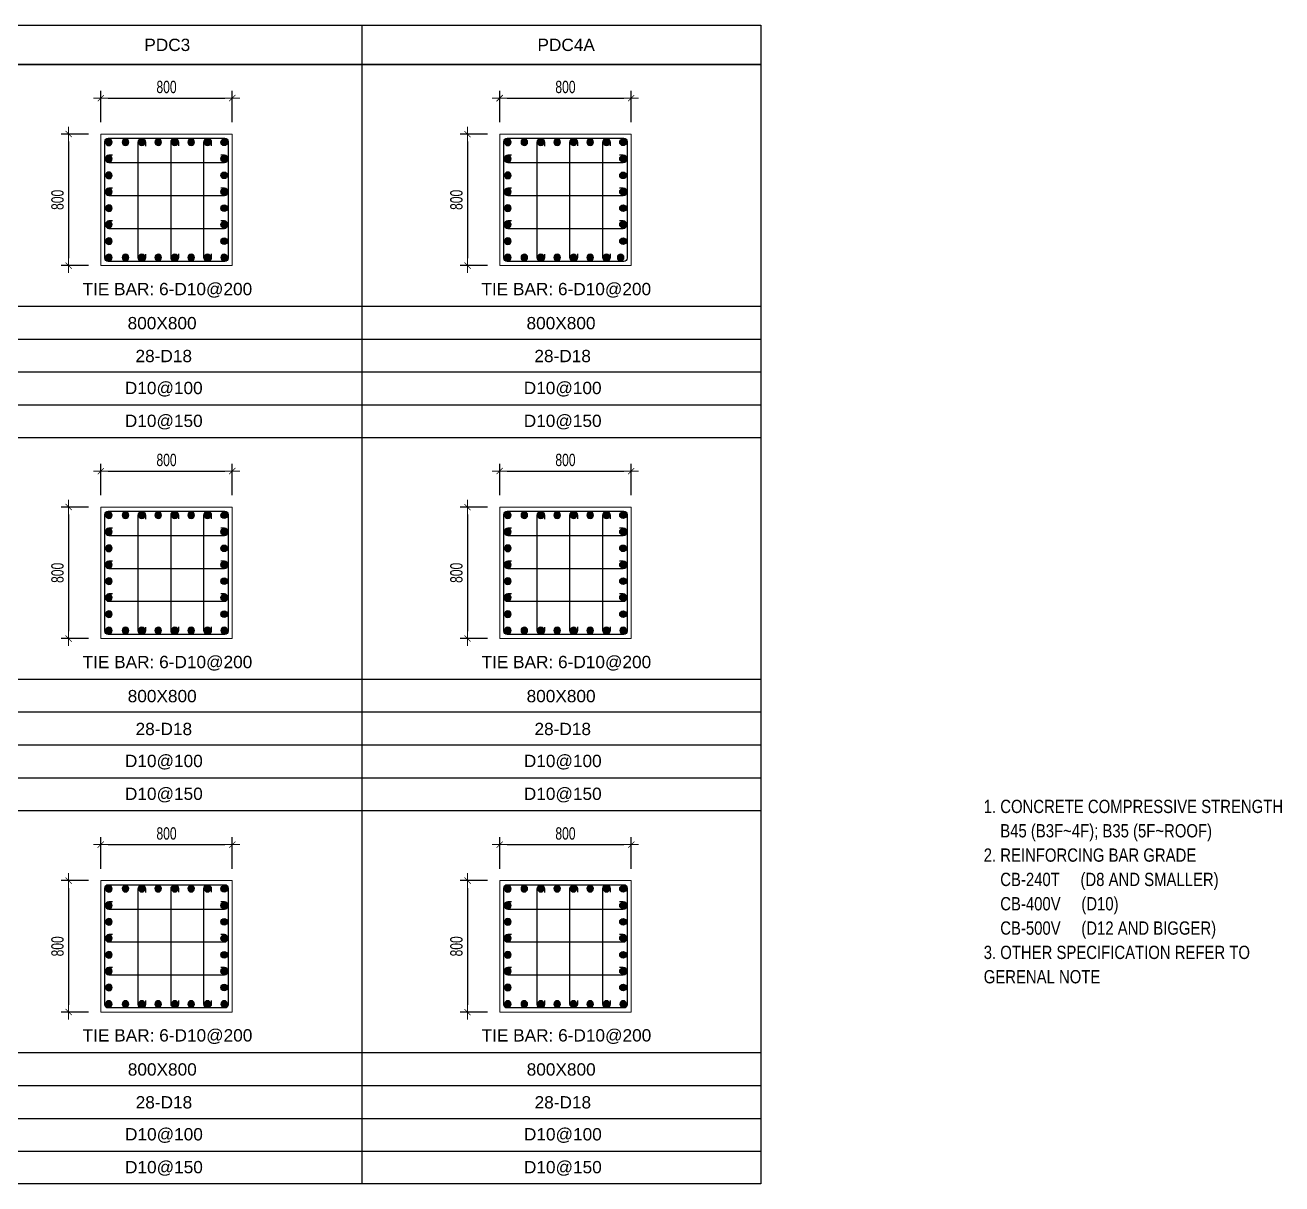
# Model space of a CAD drawing. Header units: millimetres. Extents: x 49323 to 598907, y -6102 to 181761.
# Drawn here: x 576018 to 583662, y 157877 to 164928 of the extents above; entities that cross this region are included whole.
import ezdxf
from ezdxf.enums import TextEntityAlignment as Align

# ---------------------------------------------------------------- set-up
doc = ezdxf.new("R2010")
doc.units = ezdxf.units.MM
doc.linetypes.add('CENTER2', pattern=[1.125, 0.75, -0.125, 0.125, -0.125])
doc.layers.get('Defpoints').update_dxf_attribs({"color": 151, "lineweight": 9})
for name, color, linetype in [('2', 2, 'Continuous'), ('CEN', 1, 'CENTER2'), ('STL', 3, 'Continuous'), ('TIT1', 3, 'Continuous')]:
    doc.layers.add(name, color=color, linetype=linetype)
doc.layers.add('NDC_S_CONTINUOUS', color=3, linetype='Continuous', lineweight=20)
doc.layers.add('NDC_S_DIM', color=1, linetype='Continuous', lineweight=15)
doc.styles.add('ARIAL', font='arial.ttf', dxfattribs={"width": 0.8})
doc.styles.add('NDC_ARIAL', font='arial.ttf', dxfattribs={"width": 0.85})
doc.styles.add('NDC_DIM', font='', dxfattribs={"width": 0.75})
doc.styles.get('NDC_DIM').set_extended_font_data('Dotum')
doc.dimstyles.new('NDC_dim_30', dxfattribs={"dimscale": 30, "dimtxt": 2.5, "dimasz": 1.5, "dimexe": 1.5, "dimexo": 2.5, "dimgap": 1, "dimtad": 1, "dimdec": 0, "dimzin": 0, "dimdsep": 46, "dimtxsty": 'NDC_DIM', "dimblk": 'DIMMARK', "dimcen": 0.09, "dimdle": 1.2, "dimclrd": 1, "dimclre": 1, "dimclrt": 3, "dimadec": 0, "dimazin": 0, "dimtfac": 1, "dimtdec": 0, "dimtix": 1, "dimtofl": 0, "dimtmove": 0, "dimatfit": 3, "dimfxl": 8, "dimfxlon": 1, "dimtolj": 1, "dimtzin": 0, "dimarcsym": 0})

# ---------------------------------------------------------------- blocks, each defined once
blk = doc.blocks.new('GN')
at = {"layer": 'TIT1', "insert": (0, 0), "char_height": 81, "width": 1996.298, "attachment_point": 1, "line_spacing_factor": 1.096296, "style": 'ARIAL'}
blk.add_mtext('\\A1;1. CONCRETE COMPRESSIVE STRENGTH\\P    B45 (B3F~4F); B35 (5F~ROOF)\\P2. REINFORCING BAR GRADE\\P    CB-240T     (D8 AND SMALLER)\\P    CB-400V     (D10)\\P    CB-500V     (D12 AND BIGGER)\\P3. OTHER SPECIFICATION REFER TO GERENAL NOTE ', dxfattribs=at)
blk = doc.blocks.new('8')
at = {"layer": '2'}
blk.add_hatch(color=256, dxfattribs=at).paths.add_polyline_path([(20, 0, 0.386127), (1.9, 19.9), (-1.9, 19.9, 0.386127), (-20, 0, 1)])
blk.add_circle((0, 0), 20, dxfattribs=at)
blk = doc.blocks.new('5')
at = {"layer": 'CEN', "rotation": 180}
blk.add_blockref('8', (0, 0), dxfattribs=at)
blk = doc.blocks.new('DIMMARK')
at = {"layer": 'NDC_S_DIM', "color": 1}
blk.add_line((-1.5, 0), (1, 0), dxfattribs=at)
at = {"layer": 'NDC_S_DIM', "color": 2, "const_width": 0.1}
blk.add_lwpolyline([(-0.42, -0.42), (0.42, 0.42)], dxfattribs=at)
blk = doc.blocks.new('*D768')
at = {"layer": 'Defpoints', "color": 0, "ltscale": 40, "transparency": 16777216}
for p in [(577278.3, 159941.6), (576478.3, 159720.2), (577278.3, 159720.2)]:
    blk.add_point(p, dxfattribs=at)
at = {"layer": 'NDC_S_DIM', "color": 1, "lineweight": -2, "ltscale": 40, "transparency": 16777216}
for p, q in [((576478.3, 159795.2), (576478.3, 159986.6)), ((577278.3, 159795.2), (577278.3, 159986.6)), ((576523.3, 159941.6), (577233.3, 159941.6))]:
    blk.add_line(p, q, dxfattribs=at)
at = {"layer": 'NDC_S_DIM', "color": 1, "lineweight": -2, "ltscale": 40, "transparency": 16777216, "xscale": 45, "yscale": 45, "zscale": 45, "rotation": 180}
blk.add_blockref('DIMMARK', (576478.3, 159941.6), dxfattribs=at)
at = {"layer": 'NDC_S_DIM', "color": 1, "lineweight": -2, "ltscale": 40, "transparency": 16777216, "xscale": 45, "yscale": 45, "zscale": 45}
blk.add_blockref('DIMMARK', (577278.3, 159941.6), dxfattribs=at)
at = {"layer": 'NDC_S_DIM', "color": 3, "ltscale": 40, "transparency": 16777216, "insert": (576878.3, 160009.2), "char_height": 75, "attachment_point": 5, "style": 'NDC_DIM'}
blk.add_mtext('\\A1;800', dxfattribs=at)
blk = doc.blocks.new('*D769')
at = {"layer": 'Defpoints', "color": 0, "ltscale": 40, "transparency": 16777216}
for p in [(576478.3, 159722.8), (576282.9, 158922.8), (576478.3, 158922.8)]:
    blk.add_point(p, dxfattribs=at)
at = {"layer": 'NDC_S_DIM', "color": 1, "lineweight": -2, "ltscale": 40, "transparency": 16777216}
for p, q in [((576403.3, 159722.8), (576237.9, 159722.8)), ((576282.9, 159677.8), (576282.9, 158967.8)), ((576403.3, 158922.8), (576237.9, 158922.8))]:
    blk.add_line(p, q, dxfattribs=at)
at = {"layer": 'NDC_S_DIM', "color": 1, "lineweight": -2, "ltscale": 40, "transparency": 16777216, "xscale": 45, "yscale": 45, "zscale": 45}
for p, rotation in [((576282.9, 159722.8), 90), ((576282.9, 158922.8), 270)]:
    blk.add_blockref('DIMMARK', p, dxfattribs=dict(at, rotation=rotation))
at = {"layer": 'NDC_S_DIM', "color": 3, "ltscale": 40, "transparency": 16777216, "insert": (576215.4, 159322.8), "char_height": 75, "attachment_point": 5, "rotation": 90, "style": 'NDC_DIM'}
blk.add_mtext('\\A1;800', dxfattribs=at)
blk = doc.blocks.new('*D770')
at = {"layer": 'Defpoints', "color": 0, "ltscale": 40, "transparency": 16777216}
for p in [(577278.3, 162214.5), (576478.3, 161993.1), (577278.3, 161993.1)]:
    blk.add_point(p, dxfattribs=at)
at = {"layer": 'NDC_S_DIM', "color": 1, "lineweight": -2, "ltscale": 40, "transparency": 16777216}
for p, q in [((576478.3, 162068.1), (576478.3, 162259.5)), ((576523.3, 162214.5), (577233.3, 162214.5)), ((577278.3, 162068.1), (577278.3, 162259.5))]:
    blk.add_line(p, q, dxfattribs=at)
at = {"layer": 'NDC_S_DIM', "color": 1, "lineweight": -2, "ltscale": 40, "transparency": 16777216, "xscale": 45, "yscale": 45, "zscale": 45, "rotation": 180}
blk.add_blockref('DIMMARK', (576478.3, 162214.5), dxfattribs=at)
at = {"layer": 'NDC_S_DIM', "color": 1, "lineweight": -2, "ltscale": 40, "transparency": 16777216, "xscale": 45, "yscale": 45, "zscale": 45}
blk.add_blockref('DIMMARK', (577278.3, 162214.5), dxfattribs=at)
at = {"layer": 'NDC_S_DIM', "color": 3, "ltscale": 40, "transparency": 16777216, "insert": (576878.3, 162282), "char_height": 75, "attachment_point": 5, "style": 'NDC_DIM'}
blk.add_mtext('\\A1;800', dxfattribs=at)
blk = doc.blocks.new('*D771')
at = {"layer": 'Defpoints', "color": 0, "ltscale": 40, "transparency": 16777216}
for p in [(576478.3, 161995.6), (576282.9, 161195.6), (576478.3, 161195.6)]:
    blk.add_point(p, dxfattribs=at)
at = {"layer": 'NDC_S_DIM', "color": 1, "lineweight": -2, "ltscale": 40, "transparency": 16777216}
for p, q in [((576403.3, 161995.6), (576237.9, 161995.6)), ((576282.9, 161950.6), (576282.9, 161240.6)), ((576403.3, 161195.6), (576237.9, 161195.6))]:
    blk.add_line(p, q, dxfattribs=at)
at = {"layer": 'NDC_S_DIM', "color": 1, "lineweight": -2, "ltscale": 40, "transparency": 16777216, "xscale": 45, "yscale": 45, "zscale": 45}
for p, rotation in [((576282.9, 161995.6), 90), ((576282.9, 161195.6), 270)]:
    blk.add_blockref('DIMMARK', p, dxfattribs=dict(at, rotation=rotation))
at = {"layer": 'NDC_S_DIM', "color": 3, "ltscale": 40, "transparency": 16777216, "insert": (576215.4, 161595.6), "char_height": 75, "attachment_point": 5, "rotation": 90, "style": 'NDC_DIM'}
blk.add_mtext('\\A1;800', dxfattribs=at)
blk = doc.blocks.new('*D772')
at = {"layer": 'Defpoints', "color": 0, "ltscale": 40, "transparency": 16777216}
for p in [(577278.3, 164483.9), (576478.3, 164262.5), (577278.3, 164262.5)]:
    blk.add_point(p, dxfattribs=at)
at = {"layer": 'NDC_S_DIM', "color": 1, "lineweight": -2, "ltscale": 40, "transparency": 16777216}
for p, q in [((576478.3, 164337.5), (576478.3, 164528.9)), ((576523.3, 164483.9), (577233.3, 164483.9)), ((577278.3, 164337.5), (577278.3, 164528.9))]:
    blk.add_line(p, q, dxfattribs=at)
at = {"layer": 'NDC_S_DIM', "color": 1, "lineweight": -2, "ltscale": 40, "transparency": 16777216, "xscale": 45, "yscale": 45, "zscale": 45, "rotation": 180}
blk.add_blockref('DIMMARK', (576478.3, 164483.9), dxfattribs=at)
at = {"layer": 'NDC_S_DIM', "color": 1, "lineweight": -2, "ltscale": 40, "transparency": 16777216, "xscale": 45, "yscale": 45, "zscale": 45}
blk.add_blockref('DIMMARK', (577278.3, 164483.9), dxfattribs=at)
at = {"layer": 'NDC_S_DIM', "color": 3, "ltscale": 40, "transparency": 16777216, "insert": (576878.3, 164551.5), "char_height": 75, "attachment_point": 5, "style": 'NDC_DIM'}
blk.add_mtext('\\A1;800', dxfattribs=at)
blk = doc.blocks.new('*D773')
at = {"layer": 'Defpoints', "color": 0, "ltscale": 40, "transparency": 16777216}
for p in [(576478.3, 164265.1), (576282.9, 163465.1), (576478.3, 163465.1)]:
    blk.add_point(p, dxfattribs=at)
at = {"layer": 'NDC_S_DIM', "color": 1, "lineweight": -2, "ltscale": 40, "transparency": 16777216}
for p, q in [((576403.3, 164265.1), (576237.9, 164265.1)), ((576282.9, 164220.1), (576282.9, 163510.1)), ((576403.3, 163465.1), (576237.9, 163465.1))]:
    blk.add_line(p, q, dxfattribs=at)
at = {"layer": 'NDC_S_DIM', "color": 1, "lineweight": -2, "ltscale": 40, "transparency": 16777216, "xscale": 45, "yscale": 45, "zscale": 45}
for p, rotation in [((576282.9, 164265.1), 90), ((576282.9, 163465.1), 270)]:
    blk.add_blockref('DIMMARK', p, dxfattribs=dict(at, rotation=rotation))
at = {"layer": 'NDC_S_DIM', "color": 3, "ltscale": 40, "transparency": 16777216, "insert": (576215.4, 163865.1), "char_height": 75, "attachment_point": 5, "rotation": 90, "style": 'NDC_DIM'}
blk.add_mtext('\\A1;800', dxfattribs=at)
blk = doc.blocks.new('*D778')
at = {"layer": 'Defpoints', "color": 0, "ltscale": 40, "transparency": 16777216}
for p in [(579704.4, 159941.6), (578904.4, 159720.2), (579704.4, 159720.2)]:
    blk.add_point(p, dxfattribs=at)
at = {"layer": 'NDC_S_DIM', "color": 1, "lineweight": -2, "ltscale": 40, "transparency": 16777216}
for p, q in [((578904.4, 159795.2), (578904.4, 159986.6)), ((579704.4, 159795.2), (579704.4, 159986.6)), ((578949.4, 159941.6), (579659.4, 159941.6))]:
    blk.add_line(p, q, dxfattribs=at)
at = {"layer": 'NDC_S_DIM', "color": 1, "lineweight": -2, "ltscale": 40, "transparency": 16777216, "xscale": 45, "yscale": 45, "zscale": 45, "rotation": 180}
blk.add_blockref('DIMMARK', (578904.4, 159941.6), dxfattribs=at)
at = {"layer": 'NDC_S_DIM', "color": 1, "lineweight": -2, "ltscale": 40, "transparency": 16777216, "xscale": 45, "yscale": 45, "zscale": 45}
blk.add_blockref('DIMMARK', (579704.4, 159941.6), dxfattribs=at)
at = {"layer": 'NDC_S_DIM', "color": 3, "ltscale": 40, "transparency": 16777216, "insert": (579304.4, 160009.2), "char_height": 75, "attachment_point": 5, "style": 'NDC_DIM'}
blk.add_mtext('\\A1;800', dxfattribs=at)
blk = doc.blocks.new('*D779')
at = {"layer": 'Defpoints', "color": 0, "ltscale": 40, "transparency": 16777216}
for p in [(578904.4, 159722.8), (578709, 158922.8), (578904.4, 158922.8)]:
    blk.add_point(p, dxfattribs=at)
at = {"layer": 'NDC_S_DIM', "color": 1, "lineweight": -2, "ltscale": 40, "transparency": 16777216}
for p, q in [((578829.4, 159722.8), (578664, 159722.8)), ((578709, 159677.8), (578709, 158967.8)), ((578829.4, 158922.8), (578664, 158922.8))]:
    blk.add_line(p, q, dxfattribs=at)
at = {"layer": 'NDC_S_DIM', "color": 1, "lineweight": -2, "ltscale": 40, "transparency": 16777216, "xscale": 45, "yscale": 45, "zscale": 45}
for p, rotation in [((578709, 159722.8), 90), ((578709, 158922.8), 270)]:
    blk.add_blockref('DIMMARK', p, dxfattribs=dict(at, rotation=rotation))
at = {"layer": 'NDC_S_DIM', "color": 3, "ltscale": 40, "transparency": 16777216, "insert": (578641.5, 159322.8), "char_height": 75, "attachment_point": 5, "rotation": 90, "style": 'NDC_DIM'}
blk.add_mtext('\\A1;800', dxfattribs=at)
blk = doc.blocks.new('*D774')
at = {"layer": 'Defpoints', "color": 0, "ltscale": 40, "transparency": 16777216}
for p in [(579704.4, 162214.5), (578904.4, 161993.1), (579704.4, 161993.1)]:
    blk.add_point(p, dxfattribs=at)
at = {"layer": 'NDC_S_DIM', "color": 1, "lineweight": -2, "ltscale": 40, "transparency": 16777216}
for p, q in [((578904.4, 162068.1), (578904.4, 162259.5)), ((578949.4, 162214.5), (579659.4, 162214.5)), ((579704.4, 162068.1), (579704.4, 162259.5))]:
    blk.add_line(p, q, dxfattribs=at)
at = {"layer": 'NDC_S_DIM', "color": 1, "lineweight": -2, "ltscale": 40, "transparency": 16777216, "xscale": 45, "yscale": 45, "zscale": 45, "rotation": 180}
blk.add_blockref('DIMMARK', (578904.4, 162214.5), dxfattribs=at)
at = {"layer": 'NDC_S_DIM', "color": 1, "lineweight": -2, "ltscale": 40, "transparency": 16777216, "xscale": 45, "yscale": 45, "zscale": 45}
blk.add_blockref('DIMMARK', (579704.4, 162214.5), dxfattribs=at)
at = {"layer": 'NDC_S_DIM', "color": 3, "ltscale": 40, "transparency": 16777216, "insert": (579304.4, 162282), "char_height": 75, "attachment_point": 5, "style": 'NDC_DIM'}
blk.add_mtext('\\A1;800', dxfattribs=at)
blk = doc.blocks.new('*D775')
at = {"layer": 'Defpoints', "color": 0, "ltscale": 40, "transparency": 16777216}
for p in [(578904.4, 161995.6), (578709, 161195.6), (578904.4, 161195.6)]:
    blk.add_point(p, dxfattribs=at)
at = {"layer": 'NDC_S_DIM', "color": 1, "lineweight": -2, "ltscale": 40, "transparency": 16777216}
for p, q in [((578829.4, 161995.6), (578664, 161995.6)), ((578709, 161950.6), (578709, 161240.6)), ((578829.4, 161195.6), (578664, 161195.6))]:
    blk.add_line(p, q, dxfattribs=at)
at = {"layer": 'NDC_S_DIM', "color": 1, "lineweight": -2, "ltscale": 40, "transparency": 16777216, "xscale": 45, "yscale": 45, "zscale": 45}
for p, rotation in [((578709, 161995.6), 90), ((578709, 161195.6), 270)]:
    blk.add_blockref('DIMMARK', p, dxfattribs=dict(at, rotation=rotation))
at = {"layer": 'NDC_S_DIM', "color": 3, "ltscale": 40, "transparency": 16777216, "insert": (578641.5, 161595.6), "char_height": 75, "attachment_point": 5, "rotation": 90, "style": 'NDC_DIM'}
blk.add_mtext('\\A1;800', dxfattribs=at)
blk = doc.blocks.new('*D776')
at = {"layer": 'Defpoints', "color": 0, "ltscale": 40, "transparency": 16777216}
for p in [(579704.4, 164483.9), (578904.4, 164262.5), (579704.4, 164262.5)]:
    blk.add_point(p, dxfattribs=at)
at = {"layer": 'NDC_S_DIM', "color": 1, "lineweight": -2, "ltscale": 40, "transparency": 16777216}
for p, q in [((578904.4, 164337.5), (578904.4, 164528.9)), ((578949.4, 164483.9), (579659.4, 164483.9)), ((579704.4, 164337.5), (579704.4, 164528.9))]:
    blk.add_line(p, q, dxfattribs=at)
at = {"layer": 'NDC_S_DIM', "color": 1, "lineweight": -2, "ltscale": 40, "transparency": 16777216, "xscale": 45, "yscale": 45, "zscale": 45, "rotation": 180}
blk.add_blockref('DIMMARK', (578904.4, 164483.9), dxfattribs=at)
at = {"layer": 'NDC_S_DIM', "color": 1, "lineweight": -2, "ltscale": 40, "transparency": 16777216, "xscale": 45, "yscale": 45, "zscale": 45}
blk.add_blockref('DIMMARK', (579704.4, 164483.9), dxfattribs=at)
at = {"layer": 'NDC_S_DIM', "color": 3, "ltscale": 40, "transparency": 16777216, "insert": (579304.4, 164551.5), "char_height": 75, "attachment_point": 5, "style": 'NDC_DIM'}
blk.add_mtext('\\A1;800', dxfattribs=at)
blk = doc.blocks.new('*D777')
at = {"layer": 'Defpoints', "color": 0, "ltscale": 40, "transparency": 16777216}
for p in [(578904.4, 164265.1), (578709, 163465.1), (578904.4, 163465.1)]:
    blk.add_point(p, dxfattribs=at)
at = {"layer": 'NDC_S_DIM', "color": 1, "lineweight": -2, "ltscale": 40, "transparency": 16777216}
for p, q in [((578829.4, 164265.1), (578664, 164265.1)), ((578709, 164220.1), (578709, 163510.1)), ((578829.4, 163465.1), (578664, 163465.1))]:
    blk.add_line(p, q, dxfattribs=at)
at = {"layer": 'NDC_S_DIM', "color": 1, "lineweight": -2, "ltscale": 40, "transparency": 16777216, "xscale": 45, "yscale": 45, "zscale": 45}
for p, rotation in [((578709, 164265.1), 90), ((578709, 163465.1), 270)]:
    blk.add_blockref('DIMMARK', p, dxfattribs=dict(at, rotation=rotation))
at = {"layer": 'NDC_S_DIM', "color": 3, "ltscale": 40, "transparency": 16777216, "insert": (578641.5, 163865.1), "char_height": 75, "attachment_point": 5, "rotation": 90, "style": 'NDC_DIM'}
blk.add_mtext('\\A1;800', dxfattribs=at)

msp = doc.modelspace()

# ---------------------------------------------------------------- linework, layer by layer
at = {"layer": '2', "lineweight": -2, "ltscale": 1000}
for points in [[(577253.3, 164220.1), (577253.3, 163510.1, -0.414214), (577233.3, 163490.1), (576523.3, 163490.1, -0.414214), (576503.3, 163510.1), (576503.3, 164220.1, -0.414214), (576523.3, 164240.1), (577233.3, 164240.1, -0.414214)], [(579679.4, 164220.1), (579679.4, 163510.1, -0.414214), (579659.4, 163490.1), (578949.4, 163490.1, -0.414214), (578929.4, 163510.1), (578929.4, 164220.1, -0.414214), (578949.4, 164240.1), (579659.4, 164240.1, -0.414214)], [(577253.3, 161950.6), (577253.3, 161240.6, -0.414214), (577233.3, 161220.6), (576523.3, 161220.6, -0.414214), (576503.3, 161240.6), (576503.3, 161950.6, -0.414214), (576523.3, 161970.6), (577233.3, 161970.6, -0.414214)], [(579679.4, 161950.6), (579679.4, 161240.6, -0.414214), (579659.4, 161220.6), (578949.4, 161220.6, -0.414214), (578929.4, 161240.6), (578929.4, 161950.6, -0.414214), (578949.4, 161970.6), (579659.4, 161970.6, -0.414214)], [(577253.3, 159677.8), (577253.3, 158967.8, -0.414214), (577233.3, 158947.8), (576523.3, 158947.8, -0.414214), (576503.3, 158967.8), (576503.3, 159677.8, -0.414214), (576523.3, 159697.8), (577233.3, 159697.8, -0.414214)], [(579679.4, 159677.8), (579679.4, 158967.8, -0.414214), (579659.4, 158947.8), (578949.4, 158947.8, -0.414214), (578929.4, 158967.8), (578929.4, 159677.8, -0.414214), (578949.4, 159697.8), (579659.4, 159697.8, -0.414214)]]:
    msp.add_lwpolyline(points, format="xyb", close=True, dxfattribs=at)
at = {"layer": '2'}
for points in [[(576750.6, 163534.7), (576750.6, 163512.6, -1), (576705.6, 163512.6), (576705.6, 164214.6, -1), (576750.6, 164214.6), (576750.6, 164192.4)], [(576950.6, 163536.2), (576950.6, 163514.1, -1), (576905.6, 163514.1), (576905.6, 164216.1, -1), (576950.6, 164216.1), (576950.6, 164193.9)], [(577150.6, 163536.2), (577150.6, 163514.1, -1), (577105.6, 163514.1), (577105.6, 164216.1, -1), (577150.6, 164216.1), (577150.6, 164193.9)], [(579176.7, 163534.7), (579176.7, 163512.6, -1), (579131.7, 163512.6), (579131.7, 164214.6, -1), (579176.7, 164214.6), (579176.7, 164192.4)], [(579376.7, 163536.2), (579376.7, 163514.1, -1), (579331.7, 163514.1), (579331.7, 164216.1, -1), (579376.7, 164216.1), (579376.7, 164193.9)], [(579576.7, 163536.2), (579576.7, 163514.1, -1), (579531.7, 163514.1), (579531.7, 164216.1, -1), (579576.7, 164216.1), (579576.7, 164193.9)], [(576550.2, 164136.6), (576528.1, 164136.6, 1), (576528.1, 164091.6), (577230.1, 164091.6, 1), (577230.1, 164136.6), (577208, 164136.6)], [(578976.3, 164136.6), (578954.2, 164136.6, 1), (578954.2, 164091.6), (579656.2, 164091.6, 1), (579656.2, 164136.6), (579634.1, 164136.6)], [(576550.2, 163936.6), (576528.1, 163936.6, 1), (576528.1, 163891.6), (577230.1, 163891.6, 1), (577230.1, 163936.6), (577208, 163936.6)], [(578976.3, 163936.6), (578954.2, 163936.6, 1), (578954.2, 163891.6), (579656.2, 163891.6, 1), (579656.2, 163936.6), (579634.1, 163936.6)], [(576550.2, 163736.6), (576528.1, 163736.6, 1), (576528.1, 163691.6), (577230.1, 163691.6, 1), (577230.1, 163736.6), (577208, 163736.6)], [(578976.3, 163736.6), (578954.2, 163736.6, 1), (578954.2, 163691.6), (579656.2, 163691.6, 1), (579656.2, 163736.6), (579634.1, 163736.6)], [(576750.6, 161265.3), (576750.6, 161243.1, -1), (576705.6, 161243.1), (576705.6, 161945.1, -1), (576750.6, 161945.1), (576750.6, 161923)], [(576950.6, 161266.8), (576950.6, 161244.6, -1), (576905.6, 161244.6), (576905.6, 161946.6, -1), (576950.6, 161946.6), (576950.6, 161924.5)], [(577150.6, 161266.8), (577150.6, 161244.6, -1), (577105.6, 161244.6), (577105.6, 161946.6, -1), (577150.6, 161946.6), (577150.6, 161924.5)], [(579176.7, 161265.3), (579176.7, 161243.1, -1), (579131.7, 161243.1), (579131.7, 161945.1, -1), (579176.7, 161945.1), (579176.7, 161923)], [(579376.7, 161266.8), (579376.7, 161244.6, -1), (579331.7, 161244.6), (579331.7, 161946.6, -1), (579376.7, 161946.6), (579376.7, 161924.5)], [(579576.7, 161266.8), (579576.7, 161244.6, -1), (579531.7, 161244.6), (579531.7, 161946.6, -1), (579576.7, 161946.6), (579576.7, 161924.5)], [(576550.2, 161867.2), (576528.1, 161867.2, 1), (576528.1, 161822.2), (577230.1, 161822.2, 1), (577230.1, 161867.2), (577208, 161867.2)], [(578976.3, 161867.2), (578954.2, 161867.2, 1), (578954.2, 161822.2), (579656.2, 161822.2, 1), (579656.2, 161867.2), (579634.1, 161867.2)], [(576550.2, 161667.2), (576528.1, 161667.2, 1), (576528.1, 161622.2), (577230.1, 161622.2, 1), (577230.1, 161667.2), (577208, 161667.2)], [(578976.3, 161667.2), (578954.2, 161667.2, 1), (578954.2, 161622.2), (579656.2, 161622.2, 1), (579656.2, 161667.2), (579634.1, 161667.2)], [(576550.2, 161467.2), (576528.1, 161467.2, 1), (576528.1, 161422.2), (577230.1, 161422.2, 1), (577230.1, 161467.2), (577208, 161467.2)], [(578976.3, 161467.2), (578954.2, 161467.2, 1), (578954.2, 161422.2), (579656.2, 161422.2, 1), (579656.2, 161467.2), (579634.1, 161467.2)], [(576750.6, 158992.4), (576750.6, 158970.3, -1), (576705.6, 158970.3), (576705.6, 159672.3, -1), (576750.6, 159672.3), (576750.6, 159650.1)], [(576950.6, 158993.9), (576950.6, 158971.8, -1), (576905.6, 158971.8), (576905.6, 159673.8, -1), (576950.6, 159673.8), (576950.6, 159651.6)], [(577150.6, 158993.9), (577150.6, 158971.8, -1), (577105.6, 158971.8), (577105.6, 159673.8, -1), (577150.6, 159673.8), (577150.6, 159651.6)], [(579176.7, 158992.4), (579176.7, 158970.3, -1), (579131.7, 158970.3), (579131.7, 159672.3, -1), (579176.7, 159672.3), (579176.7, 159650.1)], [(579376.7, 158993.9), (579376.7, 158971.8, -1), (579331.7, 158971.8), (579331.7, 159673.8, -1), (579376.7, 159673.8), (579376.7, 159651.6)], [(579576.7, 158993.9), (579576.7, 158971.8, -1), (579531.7, 158971.8), (579531.7, 159673.8, -1), (579576.7, 159673.8), (579576.7, 159651.6)], [(576550.2, 159594.3), (576528.1, 159594.3, 1), (576528.1, 159549.3), (577230.1, 159549.3, 1), (577230.1, 159594.3), (577208, 159594.3)], [(578976.3, 159594.3), (578954.2, 159594.3, 1), (578954.2, 159549.3), (579656.2, 159549.3, 1), (579656.2, 159594.3), (579634.1, 159594.3)], [(576550.2, 159394.3), (576528.1, 159394.3, 1), (576528.1, 159349.3), (577230.1, 159349.3, 1), (577230.1, 159394.3), (577208, 159394.3)], [(578976.3, 159394.3), (578954.2, 159394.3, 1), (578954.2, 159349.3), (579656.2, 159349.3, 1), (579656.2, 159394.3), (579634.1, 159394.3)], [(576550.2, 159194.3), (576528.1, 159194.3, 1), (576528.1, 159149.3), (577230.1, 159149.3, 1), (577230.1, 159194.3), (577208, 159194.3)], [(578976.3, 159194.3), (578954.2, 159194.3, 1), (578954.2, 159149.3), (579656.2, 159149.3, 1), (579656.2, 159194.3), (579634.1, 159194.3)]]:
    msp.add_lwpolyline(points, format="xyb", dxfattribs=at)
at = {"layer": 'NDC_S_CONTINUOUS', "ltscale": 70}
for points in [[(577278.3, 164265.1), (577278.3, 163465.1), (576478.3, 163465.1), (576478.3, 164265.1), (577278.3, 164265.1)], [(579704.4, 164265.1), (579704.4, 163465.1), (578904.4, 163465.1), (578904.4, 164265.1), (579704.4, 164265.1)], [(577278.3, 161995.6), (577278.3, 161195.6), (576478.3, 161195.6), (576478.3, 161995.6), (577278.3, 161995.6)], [(579704.4, 161995.6), (579704.4, 161195.6), (578904.4, 161195.6), (578904.4, 161995.6), (579704.4, 161995.6)], [(577278.3, 159722.8), (577278.3, 158922.8), (576478.3, 158922.8), (576478.3, 159722.8), (577278.3, 159722.8)], [(579704.4, 159722.8), (579704.4, 158922.8), (578904.4, 158922.8), (578904.4, 159722.8), (579704.4, 159722.8)]]:
    msp.add_lwpolyline(points, dxfattribs=at)
at = {"layer": 'TIT1', "color": 2}
msp.add_line((568877, 164928.2), (580493.1, 164928.2), dxfattribs=at)
at = {"layer": 'TIT1'}
for p, q in [((578067, 164928.2), (578067, 157877.5)), ((580493.1, 164928.2), (580493.1, 157877.5)), ((580493.1, 164688.2), (568875.3, 164688.2)), ((568877, 164688.2), (580493.1, 164688.2)), ((580493.1, 162416.2), (568875.8, 162416.2)), ((580493.1, 160146.8), (568876.4, 160146.8)), ((580493.1, 157877.5), (568876.4, 157877.5))]:
    msp.add_line(p, q, dxfattribs=at)
at = {"layer": 'TIT1', "color": 8}
for p, q in [((580493.1, 163216.2), (569503.7, 163216.2)), ((580493.1, 163016.2), (569503.7, 163016.2)), ((580493.1, 162816.2), (569503.7, 162816.2)), ((580493.1, 162616.2), (569932.9, 162616.2)), ((580493.1, 160946.8), (569504.2, 160946.8)), ((580493.1, 160746.8), (569504.2, 160746.8)), ((580493.1, 160546.8), (569504.2, 160546.8)), ((580493.1, 160346.8), (569933.5, 160346.8)), ((580493.1, 158673.9), (569504.8, 158673.9)), ((580493.1, 158473.9), (569504.8, 158473.9)), ((580493.1, 158273.9), (569504.8, 158273.9)), ((580493.1, 158073.9), (569934, 158073.9))]:
    msp.add_line(p, q, dxfattribs=at)

# ---------------------------------------------------------------- block references
at = {"layer": 'NDC_S_DIM'}
msp.add_blockref('GN', (581848.3, 160214.7), dxfattribs=at)
at = {"layer": 'STL', "xscale": -1}
for p in [(576528.1, 164215.1), (578954.2, 164215.1), (576528.1, 164114.1), (578954.2, 164114.1), (576528.1, 164014.1), (578954.2, 164014.1), (576528.1, 163914.1), (578954.2, 163914.1), (576528.1, 163814.1), (578954.2, 163814.1), (576528.1, 163714.1), (578954.2, 163714.1), (576528.1, 163614.1), (578954.2, 163614.1), (576528.1, 163514.1), (578954.2, 163514.1), (576528.1, 161945.6), (578954.2, 161945.6), (576528.1, 161844.7), (578954.2, 161844.7), (576528.1, 161744.7), (578954.2, 161744.7), (576528.1, 161644.7), (578954.2, 161644.7), (576528.1, 161544.7), (578954.2, 161544.7), (576528.1, 161444.7), (578954.2, 161444.7), (576528.1, 161344.7), (578954.2, 161344.7), (576528.1, 161244.7), (578954.2, 161244.7), (576528.1, 159672.8), (578954.2, 159672.8), (576528.1, 159571.8), (578954.2, 159571.8), (576528.1, 159471.8), (578954.2, 159471.8), (576528.1, 159371.8), (578954.2, 159371.8), (576528.1, 159271.8), (578954.2, 159271.8), (576528.1, 159171.8), (578954.2, 159171.8), (576528.1, 159071.8), (578954.2, 159071.8), (576528.1, 158971.8), (578954.2, 158971.8)]:
    msp.add_blockref('5', p, dxfattribs=at)
at = {"layer": 'STL', "xscale": -1, "rotation": 270}
for p in [(576628.1, 164216.1), (576728.1, 164216.1), (576828.1, 164216.1), (576928.1, 164216.1), (577028.1, 164216.1), (577128.1, 164216.1), (579054.2, 164216.1), (579154.2, 164216.1), (579254.2, 164216.1), (579354.2, 164216.1), (579454.2, 164216.1), (579554.2, 164216.1), (576528.1, 163514.1), (576628.1, 163514.1), (576728.1, 163514.1), (576828.1, 163514.1), (576928.1, 163514.1), (577028.1, 163514.1), (577128.1, 163514.1), (577228, 163514.1), (578954.2, 163514.1), (579054.2, 163514.1), (579154.2, 163514.1), (579254.2, 163514.1), (579354.2, 163514.1), (579454.2, 163514.1), (579554.2, 163514.1), (579640.1, 163514.1), (576628.1, 161946.6), (576728.1, 161946.6), (576828.1, 161946.6), (576928.1, 161946.6), (577028.1, 161946.6), (577128.1, 161946.6), (579054.2, 161946.6), (579154.2, 161946.6), (579254.2, 161946.6), (579354.2, 161946.6), (579454.2, 161946.6), (579554.2, 161946.6), (576528.1, 161244.7), (576628.1, 161244.7), (576728.1, 161244.7), (576828.1, 161244.7), (576928.1, 161244.7), (577028.1, 161244.7), (577128.1, 161244.7), (577228.7, 161244.7), (578954.2, 161244.7), (579054.2, 161244.7), (579154.2, 161244.7), (579254.2, 161244.7), (579354.2, 161244.7), (579454.2, 161244.7), (579554.2, 161244.7), (579654.8, 161244.7), (576628.1, 159673.8), (576728.1, 159673.8), (576828.1, 159673.8), (576928.1, 159673.8), (577028.1, 159673.8), (577128.1, 159673.8), (579054.2, 159673.8), (579154.2, 159673.8), (579254.2, 159673.8), (579354.2, 159673.8), (579454.2, 159673.8), (579554.2, 159673.8), (576528.1, 158971.8), (576628.1, 158971.8), (576728.1, 158971.8), (576828.1, 158971.8), (576928.1, 158971.8), (577028.1, 158971.8), (577128.1, 158971.8), (577229.4, 158971.8), (578954.2, 158971.8), (579054.2, 158971.8), (579154.2, 158971.8), (579254.2, 158971.8), (579354.2, 158971.8), (579454.2, 158971.8), (579554.2, 158971.8), (579655.5, 158971.8)]:
    msp.add_blockref('5', p, dxfattribs=at)
at = {"layer": 'STL'}
for p in [(577228.5, 164215.1), (579654.6, 164215.1), (577228.5, 164114.1), (579654.6, 164114.1), (577228.5, 164014.1), (579654.6, 164014.1), (577228.5, 163914.1), (579654.6, 163914.1), (577228.5, 163814.1), (579654.6, 163814.1), (577228.5, 163714.1), (579654.6, 163714.1), (577228.5, 163614.1), (579654.6, 163614.1), (577228.5, 161945.6), (579654.6, 161945.6), (577228.5, 161844.7), (579654.6, 161844.7), (577228.5, 161744.7), (579654.6, 161744.7), (577228.5, 161644.7), (579654.6, 161644.7), (577228.5, 161544.7), (579654.6, 161544.7), (577228.5, 161444.7), (579654.6, 161444.7), (577228.5, 161344.7), (579654.6, 161344.7), (577228.5, 159672.8), (579654.6, 159672.8), (577228.5, 159571.8), (579654.6, 159571.8), (577228.5, 159471.8), (579654.6, 159471.8), (577228.5, 159371.8), (579654.6, 159371.8), (577228.5, 159271.8), (579654.6, 159271.8), (577228.5, 159171.8), (579654.6, 159171.8), (577228.5, 159071.8), (579654.6, 159071.8)]:
    msp.add_blockref('5', p, dxfattribs=at)

# ---------------------------------------------------------------- texts
at = {"layer": 'TIT1', "color": 2, "style": 'NDC_ARIAL'}
for s, p in [('PDC3', (576882.8, 164808.2)), ('PDC4A', (579308.8, 164808.2))]:
    msp.add_text(s, height=75, dxfattribs=at).set_placement(p, align=Align.MIDDLE)
at = {"layer": 'TIT1', "style": 'NDC_ARIAL'}
for s, p in [('TIE BAR: 6-D10@200', (576883.2, 163316.8)), ('TIE BAR: 6-D10@200', (579309.3, 163316.8)), ('800X800', (576851.4, 163114.9)), ('800X800', (579277.5, 163114.9)), ('28-D18', (576861.4, 162914.9)), ('28-D18', (579287.5, 162914.9)), ('D10@100', (576861.4, 162714.9)), ('D10@100', (579287.5, 162714.9)), ('D10@150', (576861.4, 162514.9)), ('D10@150', (579287.5, 162514.9)), ('TIE BAR: 6-D10@200', (576883.7, 161047.4)), ('TIE BAR: 6-D10@200', (579309.8, 161047.4)), ('800X800', (576851.9, 160845.5)), ('800X800', (579278, 160845.5)), ('28-D18', (576861.9, 160645.5)), ('28-D18', (579288, 160645.5)), ('D10@100', (576861.9, 160445.5)), ('D10@100', (579288, 160445.5)), ('D10@150', (576861.9, 160245.5)), ('D10@150', (579288, 160245.5)), ('TIE BAR: 6-D10@200', (576884.2, 158775.7)), ('TIE BAR: 6-D10@200', (579310.3, 158775.7)), ('800X800', (576852.4, 158573.8)), ('800X800', (579278.5, 158573.8)), ('28-D18', (576862.5, 158373.8)), ('28-D18', (579288.6, 158373.8)), ('D10@100', (576862.5, 158173.8)), ('D10@100', (579288.6, 158173.8)), ('D10@150', (576862.5, 157973.8)), ('D10@150', (579288.6, 157973.8))]:
    msp.add_text(s, height=75, dxfattribs=at).set_placement(p, align=Align.MIDDLE)

# ---------------------------------------------------------------- dimensions: what is measured, and where the dimension line sits
at = {"layer": 'NDC_S_DIM', "ltscale": 40}
for base, p1, p2, picture, middle in [((577278.3, 164483.9), (576478.3, 164262.5), (577278.3, 164262.5), '*D772', (576878.3, 164551.5)), ((579704.4, 164483.9), (578904.4, 164262.5), (579704.4, 164262.5), '*D776', (579304.4, 164551.5)), ((577278.3, 162214.5), (576478.3, 161993.1), (577278.3, 161993.1), '*D770', (576878.3, 162282)), ((579704.4, 162214.5), (578904.4, 161993.1), (579704.4, 161993.1), '*D774', (579304.4, 162282)), ((577278.3, 159941.6), (576478.3, 159720.2), (577278.3, 159720.2), '*D768', (576878.3, 160009.2)), ((579704.4, 159941.6), (578904.4, 159720.2), (579704.4, 159720.2), '*D778', (579304.4, 160009.2))]:
    dim = msp.add_linear_dim(base=base, p1=p1, p2=p2, dimstyle='NDC_dim_30', dxfattribs=at)
    dim.commit()
    dim.dimension.update_dxf_attribs({"geometry": picture, "text_midpoint": middle})
for base, p1, p2, picture, middle in [((576282.9, 163465.1), (576478.3, 164265.1), (576478.3, 163465.1), '*D773', (576215.4, 163865.1)), ((578709, 163465.1), (578904.4, 164265.1), (578904.4, 163465.1), '*D777', (578641.5, 163865.1)), ((576282.9, 161195.6), (576478.3, 161995.6), (576478.3, 161195.6), '*D771', (576215.4, 161595.6)), ((578709, 161195.6), (578904.4, 161995.6), (578904.4, 161195.6), '*D775', (578641.5, 161595.6)), ((576282.9, 158922.8), (576478.3, 159722.8), (576478.3, 158922.8), '*D769', (576215.4, 159322.8)), ((578709, 158922.8), (578904.4, 159722.8), (578904.4, 158922.8), '*D779', (578641.5, 159322.8))]:
    dim = msp.add_linear_dim(base=base, p1=p1, p2=p2, angle=90, dimstyle='NDC_dim_30', dxfattribs=at)
    dim.commit()
    dim.dimension.update_dxf_attribs({"geometry": picture, "text_midpoint": middle})

doc.saveas('drawing.dxf')
